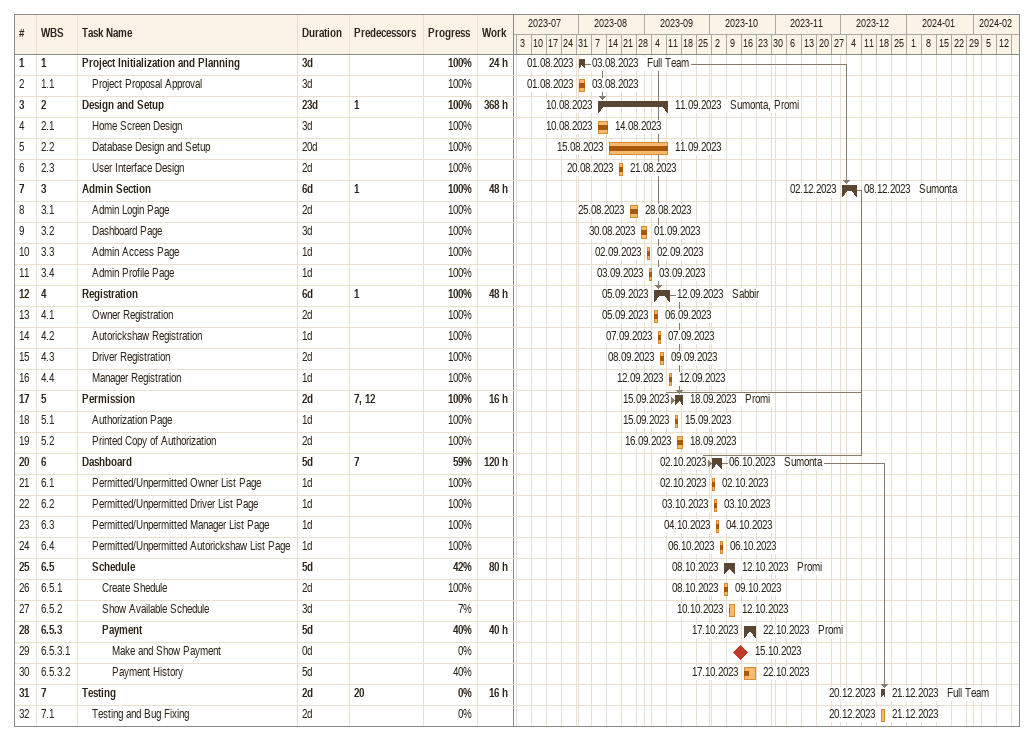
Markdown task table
| ID | WBS | Task | Duration | Start | Finish | Predecessors | Resources | % complete | Work (h) |
|---|---|---|---|---|---|---|---|---|---|
| 1 | 1 | **Project Initialization and Planning** | 3d | 2023-08-01 | 2023-08-03 |  | Full Team | 100 | 24 |
| 2 | 1.1 | Project Proposal Approval | 3d | 2023-08-01 | 2023-08-03 |  |  | 100 |  |
| 3 | 2 | **Design and Setup** | 23d | 2023-08-10 | 2023-09-11 | 1 | Sumonta, Promi | 100 | 368 |
| 4 | 2.1 | Home Screen Design | 3d | 2023-08-10 | 2023-08-14 |  |  | 100 |  |
| 5 | 2.2 | Database Design and Setup | 20d | 2023-08-15 | 2023-09-11 |  |  | 100 |  |
| 6 | 2.3 | User Interface Design | 2d | 2023-08-20 | 2023-08-21 |  |  | 100 |  |
| 7 | 3 | **Admin Section** | 6d | 2023-12-02 | 2023-12-08 | 1 | Sumonta | 100 | 48 |
| 8 | 3.1 | Admin Login Page | 2d | 2023-08-25 | 2023-08-28 |  |  | 100 |  |
| 9 | 3.2 | Dashboard Page | 3d | 2023-08-30 | 2023-09-01 |  |  | 100 |  |
| 10 | 3.3 | Admin Access Page | 1d | 2023-09-02 | 2023-09-02 |  |  | 100 |  |
| 11 | 3.4 | Admin Profile Page | 1d | 2023-09-03 | 2023-09-03 |  |  | 100 |  |
| 12 | 4 | **Registration** | 6d | 2023-09-05 | 2023-09-12 | 1 | Sabbir | 100 | 48 |
| 13 | 4.1 | Owner Registration | 2d | 2023-09-05 | 2023-09-06 |  |  | 100 |  |
| 14 | 4.2 | Autorickshaw Registration | 1d | 2023-09-07 | 2023-09-07 |  |  | 100 |  |
| 15 | 4.3 | Driver Registration | 2d | 2023-09-08 | 2023-09-09 |  |  | 100 |  |
| 16 | 4.4 | Manager Registration | 1d | 2023-09-12 | 2023-09-12 |  |  | 100 |  |
| 17 | 5 | **Permission** | 2d | 2023-09-15 | 2023-09-18 | 7, 12 | Promi | 100 | 16 |
| 18 | 5.1 | Authorization Page | 1d | 2023-09-15 | 2023-09-15 |  |  | 100 |  |
| 19 | 5.2 | Printed Copy of Authorization | 2d | 2023-09-16 | 2023-09-18 |  |  | 100 |  |
| 20 | 6 | **Dashboard** | 5d | 2023-10-02 | 2023-10-06 | 7 | Sumonta | 59 | 120 |
| 21 | 6.1 | Permitted/Unpermitted Owner List Page | 1d | 2023-10-02 | 2023-10-02 |  |  | 100 |  |
| 22 | 6.2 | Permitted/Unpermitted Driver List Page | 1d | 2023-10-03 | 2023-10-03 |  |  | 100 |  |
| 23 | 6.3 | Permitted/Unpermitted Manager List Page | 1d | 2023-10-04 | 2023-10-04 |  |  | 100 |  |
| 24 | 6.4 | Permitted/Unpermitted Autorickshaw List Page | 1d | 2023-10-06 | 2023-10-06 |  |  | 100 |  |
| 25 | 6.5 | **Schedule** | 5d | 2023-10-08 | 2023-10-12 |  | Promi | 42 | 80 |
| 26 | 6.5.1 | Create Shedule | 2d | 2023-10-08 | 2023-10-09 |  |  | 100 |  |
| 27 | 6.5.2 | Show Available Schedule | 3d | 2023-10-10 | 2023-10-12 |  |  | 7 |  |
| 28 | 6.5.3 | **Payment** | 5d | 2023-10-17 | 2023-10-22 |  | Promi | 40 | 40 |
| 29 | 6.5.3.1 | Make and Show Payment | 0d | 2023-10-15 | 2023-10-15 |  |  | 0 |  |
| 30 | 6.5.3.2 | Payment History | 5d | 2023-10-17 | 2023-10-22 |  |  | 40 |  |
| 31 | 7 | **Testing** | 2d | 2023-12-20 | 2023-12-21 | 20 | Full Team | 0 | 16 |
| 32 | 7.1 | Testing and Bug Fixing | 2d | 2023-12-20 | 2023-12-21 |  |  | 0 |  |
